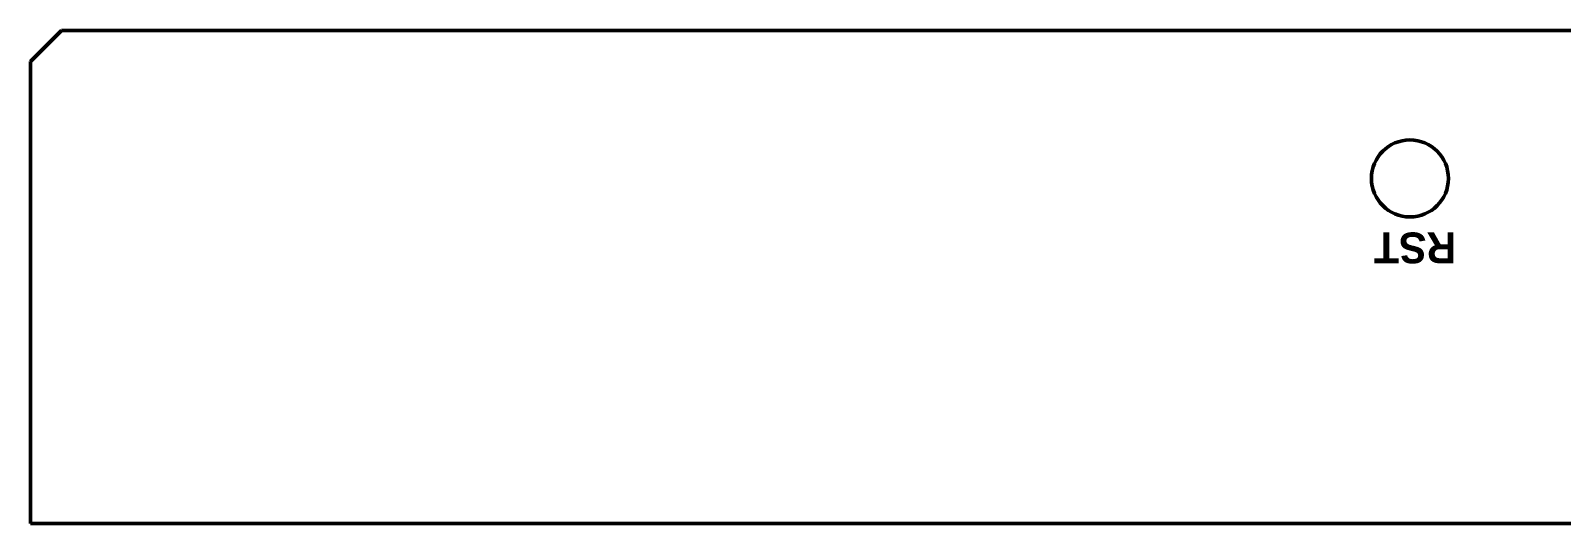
# Model space of a CAD drawing. Header units: millimetres. Extents: x 3096 to 6325, y -1069 to -499.
# Drawn here: x 3104.17 to 3153.89, y -568.11 to -552.11 of the extents above; entities that cross this region are included whole.
import ezdxf

# ---------------------------------------------------------------- set-up
doc = ezdxf.new("R2010")
doc.units = ezdxf.units.MM
doc.layers.add('粗线', color=7, linetype='Continuous', lineweight=50)
doc.styles.add('Annotative', font='txt.shx')

msp = doc.modelspace()

# ---------------------------------------------------------------- linework, layer by layer
at = {"layer": '粗线'}
for p, q in [((3104.171, -553.108), (3105.171, -552.108)), ((3105.171, -552.108), (3169.171, -552.108)), ((3104.171, -568.108), (3104.171, -553.108)), ((3170.171, -568.108), (3104.171, -568.108))]:
    msp.add_line(p, q, dxfattribs=at)
msp.add_circle((3148.971, -556.908), 1.25, dxfattribs=at)

# ---------------------------------------------------------------- texts
at = {"layer": '粗线', "insert": (3150.474, -559.663), "char_height": 1, "attachment_point": 1, "rotation": 180, "style": 'Annotative'}
msp.add_mtext_dynamic_manual_height_columns('{\\Fbold,@extfont2|c134;RST}', width=2.4412, gutter_width=5, heights=[0], dxfattribs=at)

doc.saveas('drawing.dxf')
